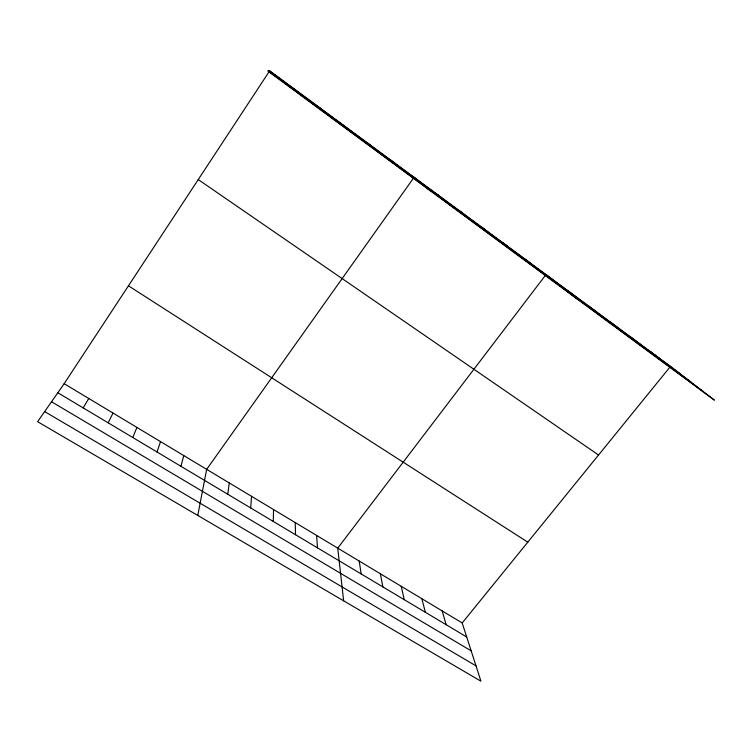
<?xml version="1.0" encoding="UTF-8"?>
<svg xmlns="http://www.w3.org/2000/svg" width="752" height="752" viewBox="0 0 752 752"><rect width="100%" height="100%" fill="white"/><g stroke="black" fill="none" stroke-linecap="round" stroke-linejoin="round"><path stroke-width="1.13" d="M273.267 521.437L273.549 509.555M250.679 507.948L251.563 496.339M227.771 494.261L229.266 482.944M197.767 515.44L206.668 469.351L414.079 177.284L430.379 190.829M180.969 466.306L183.751 455.58M157.055 452.018L160.505 441.612M132.794 437.523L136.93 427.437M108.175 422.821L113.016 413.064M83.181 407.894L88.764 398.485M64.155 383.689L462.198 622.957L480.942 681.199L37.6 421.684L64.155 383.689L269.695 70.801L670.502 366.393L714.4 400.149L267.815 71.017L269.695 70.801M462.198 622.957L670.502 366.393M44.659 411.579L476.007 665.868M51.531 401.756L471.175 650.856M57.819 392.741L466.719 636.991M128.451 285.807L527.791 542.164M198.246 179.568L598.545 455.026M269.254 70.848L681.021 374.477M268.802 70.904L691.445 382.495M268.314 70.961L702.782 391.209M650.499 351.635L660.538 359.371M630.195 336.661L639.755 344.049M609.609 321.48L618.661 328.492M588.713 306.073L597.248 312.71M567.516 290.432L575.515 296.683M577.235 299.061L545.999 274.565L337.733 548.142L343.645 600.839M524.811 258.942L531.711 264.384M503.314 243.084L509.64 248.104M481.496 227.001L487.24 231.588M459.359 210.673L464.501 214.818M436.884 194.101L441.405 197.795M390.927 160.204L394.142 162.94M367.427 142.871L369.946 145.098M343.551 125.264L345.375 126.975M319.318 107.395L320.399 108.57M294.699 89.234L295.038 89.864M442.148 610.897L446.18 624.724M421.825 598.686L425.369 612.288M401.23 586.306L404.266 599.682M380.352 573.757L382.862 586.898M359.193 561.039L361.167 573.936M316.63 535.452L317.494 547.851M295.235 522.593L295.536 534.738"/></g></svg>
